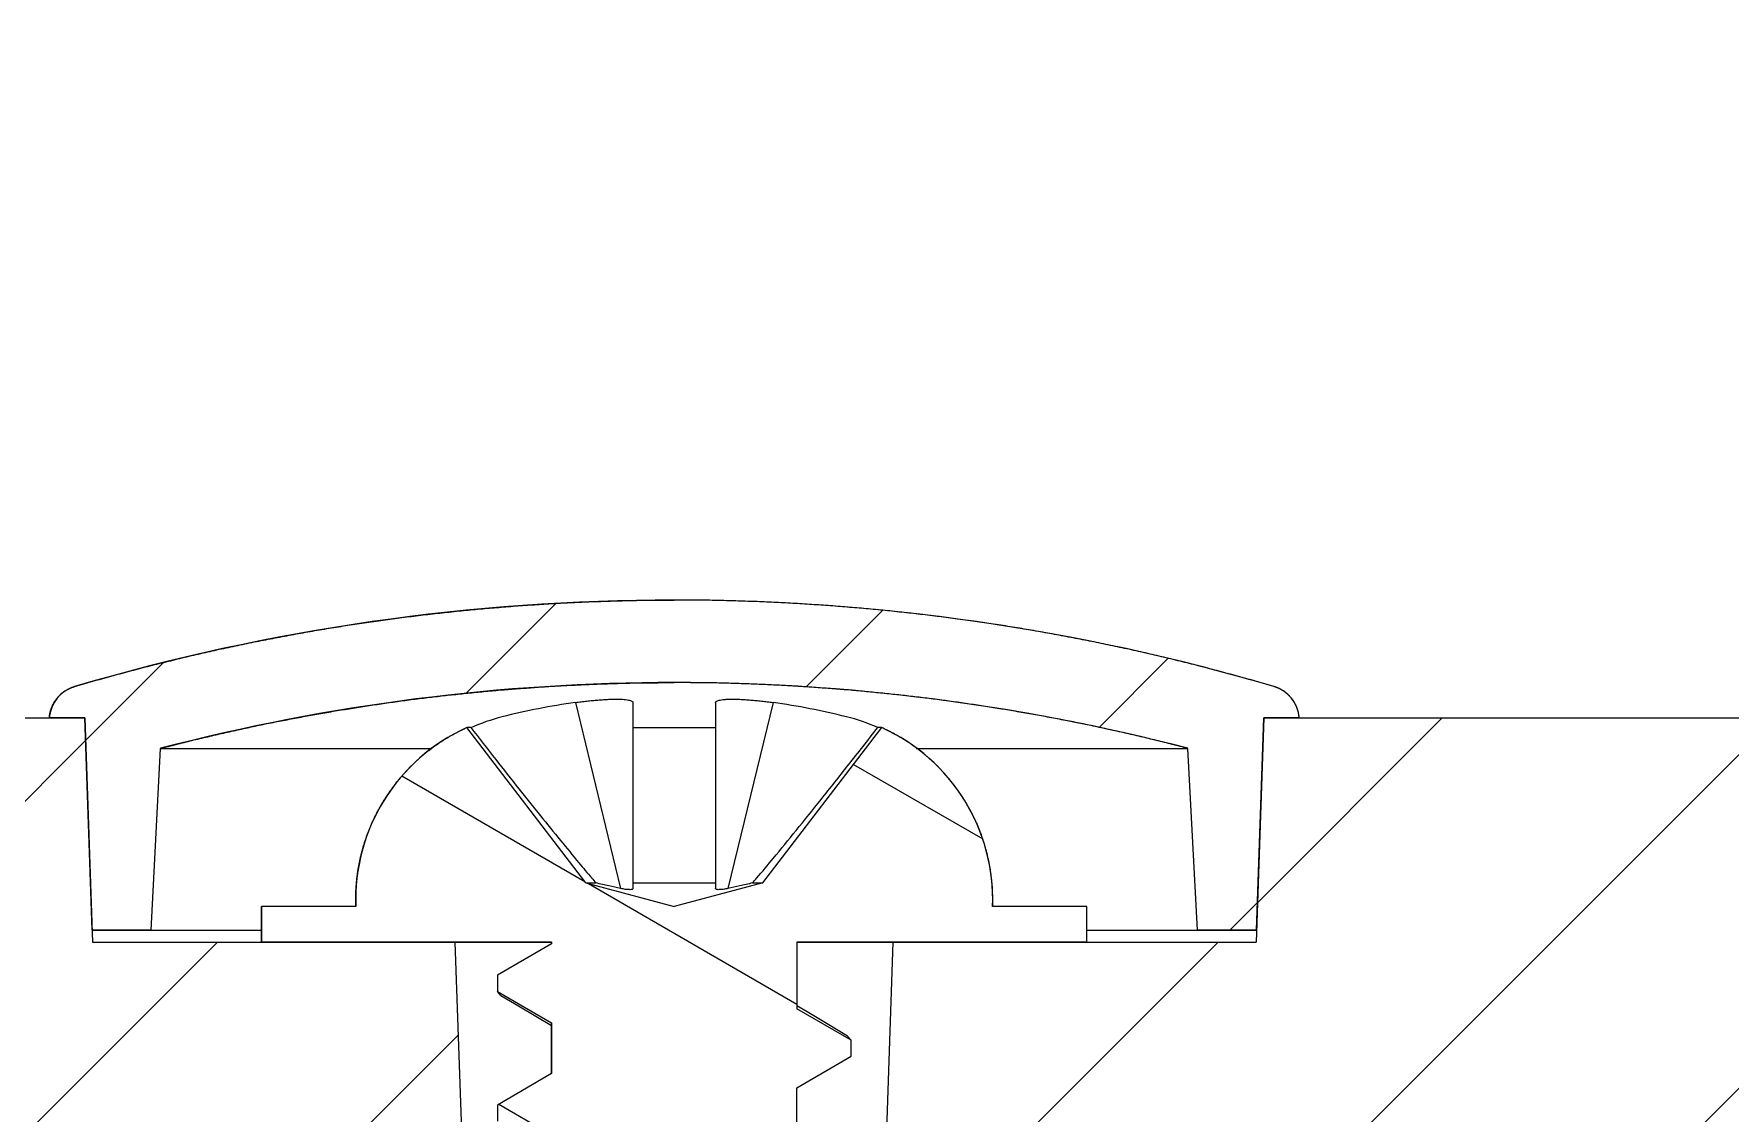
# Model space of a CAD drawing. Header units: millimetres. Extents: x 1603 to 1978, y -231 to 30.
# Drawn here: x 1822.78 to 1837.16, y -117.1 to -107.95 of the extents above; entities that cross this region are included whole.
import ezdxf

# ---------------------------------------------------------------- set-up
doc = ezdxf.new("R2010")
doc.units = ezdxf.units.MM
pattern_1 = [(45, (1606.8242, -200.2206), (-1.414214, 1.414214), [])]

msp = doc.modelspace()

# ---------------------------------------------------------------- hatches: boundary and pattern name
at = {"linetype": 'Continuous'}
h = msp.add_hatch(dxfattribs=at)
h.set_pattern_fill('DEFAULT__7', color=5, scale=2, angle=45, style=0, pattern_type=0)
h.set_pattern_definition(pattern_1)
edge = h.paths.add_edge_path()
edge.add_line((1821.933, -113.745), (1823.209, -113.745))
edge.add_line((1823.209, -113.745), (1823.276, -115.645))
edge.add_line((1823.276, -115.645), (1826.351, -115.645))
edge.add_line((1826.459, -118.745), (1826.351, -115.645))
edge.add_line((1822.368, -118.745), (1826.459, -118.745))
edge.add_spline(control_points=[(1822.368, -118.745), (1821.471, -118.745), (1820.845, -118.103), (1820.869, -117.206)], knot_values=[0, 0, 0, 0, 1, 1, 1, 1], weights=[1, 0.798527, 0.798527, 1], degree=3, periodic=0)
edge.add_line((1820.869, -117.206), (1820.934, -114.719))
edge.add_spline(control_points=[(1820.934, -114.719), (1820.949, -114.146), (1821.36, -113.745), (1821.933, -113.745)], knot_values=[0, 0, 0, 0, 1, 1, 1, 1], weights=[1, 0.810868, 0.810868, 1], degree=3, periodic=0)
edge = h.paths.add_edge_path()
edge.add_line((1833.209, -113.745), (1837.91, -113.745))
edge.add_line((1837.985, -115.895), (1837.91, -113.745))
edge.add_line((1837.985, -115.895), (1839.209, -115.895))
edge.add_line((1839.254, -116.745), (1839.209, -115.895))
edge.add_line((1839.254, -116.745), (1918.209, -116.745))
edge.add_line((1918.209, -118.745), (1918.209, -116.745))
edge.add_line((1908.209, -118.745), (1918.209, -118.745))
edge.add_line((1908.193, -118.445), (1908.209, -118.745))
edge.add_line((1868.225, -118.445), (1908.193, -118.445))
edge.add_line((1868.225, -118.445), (1868.209, -118.745))
edge.add_line((1836.79, -118.745), (1868.209, -118.745))
edge.add_line((1836.709, -117.206), (1836.79, -118.745))
edge.add_line((1834.709, -117.206), (1836.709, -117.206))
edge.add_line((1834.709, -117.206), (1834.629, -118.745))
edge.add_line((1829.959, -118.745), (1834.629, -118.745))
edge.add_line((1829.959, -118.745), (1830.067, -115.645))
edge.add_line((1830.067, -115.645), (1833.143, -115.645))
edge.add_line((1833.209, -113.745), (1833.143, -115.645))
edge = h.paths.add_edge_path()
edge.add_line((1918.209, -118.745), (1918.209, -116.745))
edge.add_line((1918.209, -118.745), (1918.209, -116.745))
edge = h.paths.add_edge_path()
edge.add_line((1939.735, -113.745), (1938.509, -113.745))
edge.add_spline(control_points=[(1939.735, -113.745), (1940.309, -113.745), (1940.72, -114.146), (1940.735, -114.719)], knot_values=[0, 0, 0, 0, 1, 1, 1, 1], weights=[1, 0.810868, 0.810868, 1], degree=3, periodic=0)
edge.add_line((1940.735, -114.719), (1940.8, -117.206))
edge.add_spline(control_points=[(1939.3, -118.745), (1940.197, -118.745), (1940.823, -118.103), (1940.8, -117.206)], knot_values=[0, 0, 0, 0, 1, 1, 1, 1], weights=[1, 0.798527, 0.798527, 1], degree=3, periodic=0)
edge.add_line((1939.3, -118.745), (1934.905, -118.745))
edge.add_line((1934.905, -118.745), (1934.809, -113.245))
edge.add_line((1934.809, -113.245), (1933.996, -113.245))
edge.add_line((1933.996, -113.245), (1933.959, -109.045))
edge.add_line((1935.059, -109.045), (1933.959, -109.045))
edge.add_line((1935.059, -109.045), (1935.117, -107.945))
edge.add_line((1935.959, -107.945), (1935.117, -107.945))
edge.add_line((1936.266, -116.745), (1935.959, -107.945))
edge.add_line((1937.165, -116.745), (1936.266, -116.745))
edge.add_line((1937.165, -116.745), (1937.209, -115.895))
edge.add_line((1938.434, -115.895), (1937.209, -115.895))
edge.add_line((1938.434, -115.895), (1938.509, -113.745))
edge = h.paths.add_edge_path()
edge.add_line((1930.513, -118.745), (1918.209, -118.745))
edge.add_line((1918.209, -118.745), (1918.209, -116.745))
edge.add_line((1929.152, -116.745), (1918.209, -116.745))
edge.add_line((1929.152, -116.745), (1929.459, -107.945))
edge.add_line((1930.302, -107.945), (1929.459, -107.945))
edge.add_line((1930.359, -109.045), (1930.302, -107.945))
edge.add_line((1931.459, -109.045), (1930.359, -109.045))
edge.add_line((1931.423, -113.245), (1931.459, -109.045))
edge.add_line((1931.423, -113.245), (1930.609, -113.245))
edge.add_line((1930.513, -118.745), (1930.609, -113.245))
h = msp.add_hatch(dxfattribs=at)
h.set_pattern_fill('DEFAULT__5', color=5, scale=2, angle=45, style=0, pattern_type=0)
h.set_pattern_definition(pattern_1)
edge = h.paths.add_edge_path()
edge.add_line((1833.146, -115.545), (1832.646, -115.545))
edge.add_line((1832.646, -115.545), (1832.565, -114.003))
edge.add_spline(control_points=[(1832.565, -114.003), (1831.141, -113.632), (1829.681, -113.445), (1828.209, -113.445)], knot_values=[0, 0, 0, 0, 1, 1, 1, 1], weights=[1, 0.994608, 0.994608, 1], degree=3, periodic=0)
edge.add_spline(control_points=[(1823.853, -114.003), (1825.277, -113.632), (1826.737, -113.445), (1828.209, -113.445)], knot_values=[0, 0, 0, 0, 1, 1, 1, 1], weights=[1, 0.994608, 0.994608, 1], degree=3, periodic=0)
edge.add_line((1823.772, -115.545), (1823.853, -114.003))
edge.add_line((1823.772, -115.545), (1823.272, -115.545))
edge.add_line((1823.272, -115.545), (1823.209, -113.745))
edge.add_line((1823.209, -113.745), (1822.909, -113.745))
edge.add_spline(control_points=[(1822.909, -113.745), (1822.918, -113.616), (1822.999, -113.515), (1823.124, -113.479)], knot_values=[0, 0, 0, 0, 1, 1, 1, 1], weights=[1, 0.880922, 0.880922, 1], degree=3, periodic=0)
edge.add_spline(control_points=[(1823.124, -113.479), (1824.778, -112.991), (1826.485, -112.745), (1828.209, -112.745)], knot_values=[0, 0, 0, 0, 1, 1, 1, 1], weights=[1, 0.993175, 0.993175, 1], degree=3, periodic=0)
edge.add_spline(control_points=[(1833.295, -113.479), (1831.64, -112.991), (1829.934, -112.745), (1828.209, -112.745)], knot_values=[0, 0, 0, 0, 1, 1, 1, 1], weights=[1, 0.993175, 0.993175, 1], degree=3, periodic=0)
edge.add_spline(control_points=[(1833.509, -113.745), (1833.5, -113.616), (1833.419, -113.515), (1833.295, -113.479)], knot_values=[0, 0, 0, 0, 1, 1, 1, 1], weights=[1, 0.880922, 0.880922, 1], degree=3, periodic=0)
edge.add_line((1833.509, -113.745), (1833.209, -113.745))
edge.add_line((1833.146, -115.545), (1833.209, -113.745))
h = msp.add_hatch(dxfattribs=at)
h.set_pattern_fill('DEFAULT__4', color=5, scale=2, angle=150, style=0, pattern_type=0)
h.set_pattern_definition([(150, (1606.8242, -200.2206), (-1, -1.73205), [])])
edge = h.paths.add_edge_path()
edge.add_line((1831.709, -115.645), (1829.249, -115.645))
edge.add_line((1829.249, -115.645), (1829.249, -116.211))
edge.add_line((1829.709, -116.477), (1829.249, -116.211))
edge.add_line((1829.709, -116.614), (1829.709, -116.477))
edge.add_line((1829.249, -116.88), (1829.709, -116.614))
edge.add_line((1829.249, -117.311), (1829.249, -116.88))
edge.add_line((1829.709, -117.577), (1829.249, -117.311))
edge.add_line((1829.709, -117.714), (1829.709, -117.577))
edge.add_line((1829.249, -117.98), (1829.709, -117.714))
edge.add_line((1829.249, -118.411), (1829.249, -117.98))
edge.add_line((1829.709, -118.677), (1829.249, -118.411))
edge.add_line((1829.709, -118.814), (1829.709, -118.677))
edge.add_line((1829.249, -119.08), (1829.709, -118.814))
edge.add_line((1829.249, -119.511), (1829.249, -119.08))
edge.add_line((1829.709, -119.777), (1829.249, -119.511))
edge.add_line((1829.709, -119.914), (1829.709, -119.777))
edge.add_line((1829.249, -120.18), (1829.709, -119.914))
edge.add_line((1829.249, -120.611), (1829.249, -120.18))
edge.add_line((1829.709, -120.877), (1829.249, -120.611))
edge.add_line((1829.709, -121.014), (1829.709, -120.877))
edge.add_line((1829.249, -121.28), (1829.709, -121.014))
edge.add_line((1829.249, -121.711), (1829.249, -121.28))
edge.add_line((1829.709, -121.977), (1829.249, -121.711))
edge.add_line((1829.709, -122.114), (1829.709, -121.977))
edge.add_line((1829.249, -122.38), (1829.709, -122.114))
edge.add_line((1829.249, -122.811), (1829.249, -122.38))
edge.add_line((1829.709, -123.077), (1829.249, -122.811))
edge.add_line((1829.709, -123.214), (1829.709, -123.077))
edge.add_line((1829.249, -123.48), (1829.709, -123.214))
edge.add_line((1829.249, -123.911), (1829.249, -123.48))
edge.add_line((1829.709, -124.177), (1829.249, -123.911))
edge.add_line((1829.709, -124.314), (1829.709, -124.177))
edge.add_line((1829.249, -124.58), (1829.709, -124.314))
edge.add_line((1829.249, -125.011), (1829.249, -124.58))
edge.add_line((1829.709, -125.277), (1829.249, -125.011))
edge.add_line((1829.709, -125.414), (1829.709, -125.277))
edge.add_line((1829.249, -125.68), (1829.709, -125.414))
edge.add_line((1829.249, -126.111), (1829.249, -125.68))
edge.add_line((1829.709, -126.377), (1829.249, -126.111))
edge.add_line((1829.709, -126.514), (1829.709, -126.377))
edge.add_line((1829.249, -126.78), (1829.709, -126.514))
edge.add_line((1829.249, -127.211), (1829.249, -126.78))
edge.add_line((1829.709, -127.477), (1829.249, -127.211))
edge.add_line((1829.709, -127.614), (1829.709, -127.477))
edge.add_line((1829.249, -127.88), (1829.709, -127.614))
edge.add_line((1829.249, -128.311), (1829.249, -127.88))
edge.add_line((1829.709, -128.577), (1829.249, -128.311))
edge.add_line((1829.709, -128.714), (1829.709, -128.577))
edge.add_line((1829.249, -128.98), (1829.709, -128.714))
edge.add_line((1829.249, -129.411), (1829.249, -128.98))
edge.add_line((1829.709, -129.677), (1829.249, -129.411))
edge.add_line((1829.709, -129.814), (1829.709, -129.677))
edge.add_line((1829.249, -130.08), (1829.709, -129.814))
edge.add_line((1829.249, -130.511), (1829.249, -130.08))
edge.add_line((1829.709, -130.777), (1829.249, -130.511))
edge.add_line((1829.709, -130.914), (1829.709, -130.777))
edge.add_line((1829.249, -131.18), (1829.709, -130.914))
edge.add_line((1829.249, -131.611), (1829.249, -131.18))
edge.add_line((1829.709, -131.877), (1829.249, -131.611))
edge.add_line((1829.709, -132.014), (1829.709, -131.877))
edge.add_line((1829.249, -132.28), (1829.709, -132.014))
edge.add_line((1829.249, -132.711), (1829.249, -132.28))
edge.add_line((1829.709, -132.977), (1829.249, -132.711))
edge.add_line((1829.709, -133.114), (1829.709, -132.977))
edge.add_line((1829.249, -133.38), (1829.709, -133.114))
edge.add_line((1829.249, -133.811), (1829.249, -133.38))
edge.add_line((1829.709, -134.077), (1829.249, -133.811))
edge.add_line((1829.709, -134.214), (1829.709, -134.077))
edge.add_line((1829.249, -134.48), (1829.709, -134.214))
edge.add_line((1829.249, -134.911), (1829.249, -134.48))
edge.add_line((1829.709, -135.177), (1829.249, -134.911))
edge.add_line((1829.709, -135.314), (1829.709, -135.177))
edge.add_line((1829.249, -135.58), (1829.709, -135.314))
edge.add_line((1829.249, -136.011), (1829.249, -135.58))
edge.add_line((1829.709, -136.277), (1829.249, -136.011))
edge.add_line((1829.709, -136.414), (1829.709, -136.277))
edge.add_line((1829.249, -136.68), (1829.709, -136.414))
edge.add_line((1829.249, -137.111), (1829.249, -136.68))
edge.add_line((1829.709, -137.377), (1829.249, -137.111))
edge.add_line((1829.709, -137.514), (1829.709, -137.377))
edge.add_line((1829.249, -137.78), (1829.709, -137.514))
edge.add_line((1829.249, -137.78), (1829.249, -137.836))
edge.add_spline(control_points=[(1829.249, -137.836), (1829.249, -138.011), (1829.219, -138.183), (1829.159, -138.348)], knot_values=[0, 0, 0, 0, 1, 1, 1, 1], weights=[1, 0.989926, 0.989926, 1], degree=3, periodic=0)
edge.add_line((1829.382, -138.477), (1829.159, -138.348))
edge.add_line((1829.382, -138.614), (1829.382, -138.477))
edge.add_line((1828.946, -138.866), (1829.382, -138.614))
edge.add_line((1828.694, -139.475), (1828.946, -138.866))
edge.add_line((1828.509, -139.922), (1828.694, -139.475))
edge.add_line((1828.209, -140.645), (1828.509, -139.922))
edge.add_line((1828.209, -140.645), (1827.691, -139.394))
edge.add_line((1827.293, -139.164), (1827.691, -139.394))
edge.add_line((1827.293, -139.027), (1827.293, -139.164))
edge.add_line((1827.491, -138.912), (1827.293, -139.027))
edge.add_line((1827.283, -138.41), (1827.491, -138.912))
edge.add_spline(control_points=[(1827.254, -138.332), (1827.263, -138.358), (1827.273, -138.384), (1827.283, -138.41)], knot_values=[0, 0, 0, 0, 1, 1, 1, 1], weights=[1, 0.999742, 0.999742, 1], degree=3, periodic=0)
edge.add_line((1826.789, -138.064), (1827.254, -138.332))
edge.add_line((1826.789, -137.927), (1826.789, -138.064))
edge.add_line((1827.169, -137.707), (1826.789, -137.927))
edge.add_line((1827.169, -137.707), (1827.169, -137.23))
edge.add_line((1826.709, -136.964), (1827.169, -137.23))
edge.add_line((1826.709, -136.827), (1826.709, -136.964))
edge.add_line((1827.169, -136.561), (1826.709, -136.827))
edge.add_line((1827.169, -136.561), (1827.169, -136.13))
edge.add_line((1826.709, -135.864), (1827.169, -136.13))
edge.add_line((1826.709, -135.727), (1826.709, -135.864))
edge.add_line((1827.169, -135.461), (1826.709, -135.727))
edge.add_line((1827.169, -135.461), (1827.169, -135.03))
edge.add_line((1826.709, -134.764), (1827.169, -135.03))
edge.add_line((1826.709, -134.627), (1826.709, -134.764))
edge.add_line((1827.169, -134.361), (1826.709, -134.627))
edge.add_line((1827.169, -134.361), (1827.169, -133.93))
edge.add_line((1826.709, -133.664), (1827.169, -133.93))
edge.add_line((1826.709, -133.527), (1826.709, -133.664))
edge.add_line((1827.169, -133.261), (1826.709, -133.527))
edge.add_line((1827.169, -133.261), (1827.169, -132.83))
edge.add_line((1826.709, -132.564), (1827.169, -132.83))
edge.add_line((1826.709, -132.427), (1826.709, -132.564))
edge.add_line((1827.169, -132.161), (1826.709, -132.427))
edge.add_line((1827.169, -132.161), (1827.169, -131.73))
edge.add_line((1826.709, -131.464), (1827.169, -131.73))
edge.add_line((1826.709, -131.327), (1826.709, -131.464))
edge.add_line((1827.169, -131.061), (1826.709, -131.327))
edge.add_line((1827.169, -131.061), (1827.169, -130.63))
edge.add_line((1826.709, -130.364), (1827.169, -130.63))
edge.add_line((1826.709, -130.227), (1826.709, -130.364))
edge.add_line((1827.169, -129.961), (1826.709, -130.227))
edge.add_line((1827.169, -129.961), (1827.169, -129.53))
edge.add_line((1826.709, -129.264), (1827.169, -129.53))
edge.add_line((1826.709, -129.127), (1826.709, -129.264))
edge.add_line((1827.169, -128.861), (1826.709, -129.127))
edge.add_line((1827.169, -128.861), (1827.169, -128.43))
edge.add_line((1826.709, -128.164), (1827.169, -128.43))
edge.add_line((1826.709, -128.027), (1826.709, -128.164))
edge.add_line((1827.169, -127.761), (1826.709, -128.027))
edge.add_line((1827.169, -127.761), (1827.169, -127.33))
edge.add_line((1826.709, -127.064), (1827.169, -127.33))
edge.add_line((1826.709, -126.927), (1826.709, -127.064))
edge.add_line((1827.169, -126.661), (1826.709, -126.927))
edge.add_line((1827.169, -126.661), (1827.169, -126.23))
edge.add_line((1826.709, -125.964), (1827.169, -126.23))
edge.add_line((1826.709, -125.827), (1826.709, -125.964))
edge.add_line((1827.169, -125.561), (1826.709, -125.827))
edge.add_line((1827.169, -125.561), (1827.169, -125.13))
edge.add_line((1826.709, -124.864), (1827.169, -125.13))
edge.add_line((1826.709, -124.727), (1826.709, -124.864))
edge.add_line((1827.169, -124.461), (1826.709, -124.727))
edge.add_line((1827.169, -124.461), (1827.169, -124.03))
edge.add_line((1826.709, -123.764), (1827.169, -124.03))
edge.add_line((1826.709, -123.627), (1826.709, -123.764))
edge.add_line((1827.169, -123.361), (1826.709, -123.627))
edge.add_line((1827.169, -123.361), (1827.169, -122.93))
edge.add_line((1826.709, -122.664), (1827.169, -122.93))
edge.add_line((1826.709, -122.527), (1826.709, -122.664))
edge.add_line((1827.169, -122.261), (1826.709, -122.527))
edge.add_line((1827.169, -122.261), (1827.169, -121.83))
edge.add_line((1826.709, -121.564), (1827.169, -121.83))
edge.add_line((1826.709, -121.427), (1826.709, -121.564))
edge.add_line((1827.169, -121.161), (1826.709, -121.427))
edge.add_line((1827.169, -121.161), (1827.169, -120.73))
edge.add_line((1826.709, -120.464), (1827.169, -120.73))
edge.add_line((1826.709, -120.327), (1826.709, -120.464))
edge.add_line((1827.169, -120.061), (1826.709, -120.327))
edge.add_line((1827.169, -120.061), (1827.169, -119.63))
edge.add_line((1826.709, -119.364), (1827.169, -119.63))
edge.add_line((1826.709, -119.227), (1826.709, -119.364))
edge.add_line((1827.169, -118.961), (1826.709, -119.227))
edge.add_line((1827.169, -118.961), (1827.169, -118.53))
edge.add_line((1826.709, -118.264), (1827.169, -118.53))
edge.add_line((1826.709, -118.127), (1826.709, -118.264))
edge.add_line((1827.169, -117.861), (1826.709, -118.127))
edge.add_line((1827.169, -117.861), (1827.169, -117.43))
edge.add_line((1826.709, -117.164), (1827.169, -117.43))
edge.add_line((1826.709, -117.027), (1826.709, -117.164))
edge.add_line((1827.169, -116.761), (1826.709, -117.027))
edge.add_line((1827.169, -116.761), (1827.169, -116.33))
edge.add_line((1826.709, -116.064), (1827.169, -116.33))
edge.add_line((1826.709, -115.927), (1826.709, -116.064))
edge.add_line((1827.169, -115.661), (1826.709, -115.927))
edge.add_line((1827.169, -115.645), (1827.169, -115.661))
edge.add_line((1827.169, -115.645), (1824.709, -115.645))
edge.add_line((1824.709, -115.645), (1824.709, -115.345))
edge.add_line((1825.509, -115.345), (1824.709, -115.345))
edge.add_spline(control_points=[(1825.509, -115.345), (1825.484, -114.675), (1825.837, -114.104), (1826.449, -113.827)], knot_values=[0, 0, 0, 0, 1, 1, 1, 1], weights=[1, 0.886633, 0.886633, 1], degree=3, periodic=0)
edge.add_line((1827.459, -115.144), (1826.449, -113.827))
edge.add_line((1827.459, -115.144), (1828.209, -115.345))
edge.add_line((1828.959, -115.144), (1828.209, -115.345))
edge.add_line((1828.959, -115.144), (1829.97, -113.827))
edge.add_spline(control_points=[(1830.909, -115.345), (1830.934, -114.675), (1830.581, -114.104), (1829.97, -113.827)], knot_values=[0, 0, 0, 0, 1, 1, 1, 1], weights=[1, 0.886633, 0.886633, 1], degree=3, periodic=0)
edge.add_line((1831.709, -115.345), (1830.909, -115.345))
edge.add_line((1831.709, -115.645), (1831.709, -115.345))

# ---------------------------------------------------------------- linework, layer by layer
at = {"color": 7, "linetype": 'Continuous'}
for p, q in [((1827.371, -113.614), (1827.754, -115.191)), ((1827.859, -113.614), (1827.859, -115.191)), ((1828.559, -113.614), (1828.559, -115.191)), ((1829.047, -113.614), (1828.664, -115.191)), ((1821.933, -113.745), (1823.209, -113.745)), ((1821.933, -113.745), (1823.209, -113.745)), ((1823.209, -113.745), (1822.909, -113.745)), ((1823.209, -113.745), (1823.276, -115.645)), ((1823.209, -113.745), (1823.276, -115.645)), ((1823.272, -115.545), (1823.209, -113.745)), ((1833.209, -113.745), (1833.143, -115.645)), ((1833.209, -113.745), (1833.143, -115.645)), ((1833.146, -115.545), (1833.209, -113.745)), ((1833.209, -113.745), (1838.022, -113.745)), ((1833.209, -113.745), (1837.91, -113.745)), ((1833.509, -113.745), (1833.209, -113.745)), ((1826.484, -113.827), (1826.449, -113.827)), ((1827.459, -115.144), (1826.449, -113.827)), ((1827.459, -115.144), (1826.449, -113.827)), ((1827.859, -113.827), (1828.559, -113.827)), ((1828.959, -115.144), (1829.97, -113.827)), ((1828.959, -115.144), (1829.97, -113.827)), ((1829.97, -113.827), (1829.935, -113.827)), ((1823.772, -115.545), (1823.853, -114.003)), ((1823.772, -115.545), (1823.853, -114.003)), ((1823.853, -114.003), (1826.152, -114.003)), ((1830.26, -114.003), (1832.565, -114.003)), ((1832.646, -115.545), (1832.565, -114.003)), ((1832.646, -115.545), (1832.565, -114.003)), ((1827.459, -115.144), (1827.546, -115.144)), ((1827.459, -115.144), (1828.209, -115.345)), ((1827.459, -115.144), (1828.209, -115.345)), ((1827.859, -115.144), (1828.559, -115.144)), ((1828.959, -115.144), (1828.209, -115.345)), ((1828.959, -115.144), (1828.209, -115.345)), ((1828.873, -115.144), (1828.959, -115.144)), ((1825.509, -115.345), (1824.709, -115.345)), ((1824.709, -115.345), (1824.709, -115.645)), ((1825.509, -115.345), (1824.709, -115.345)), ((1824.709, -115.645), (1824.709, -115.345)), ((1831.709, -115.345), (1830.909, -115.345)), ((1831.709, -115.345), (1830.909, -115.345)), ((1831.709, -115.645), (1831.709, -115.345)), ((1831.709, -115.645), (1831.709, -115.345)), ((1823.272, -115.545), (1824.709, -115.545)), ((1823.772, -115.545), (1823.272, -115.545)), ((1823.276, -115.645), (1827.169, -115.645)), ((1823.276, -115.645), (1826.351, -115.645)), ((1827.169, -115.645), (1824.709, -115.645)), ((1826.459, -118.745), (1826.351, -115.645)), ((1826.459, -118.745), (1826.351, -115.645)), ((1827.169, -115.645), (1827.169, -115.661)), ((1827.169, -115.645), (1827.169, -115.661)), ((1829.249, -115.645), (1833.143, -115.645)), ((1829.249, -115.645), (1829.249, -116.211)), ((1829.249, -115.645), (1829.249, -116.211)), ((1831.709, -115.645), (1829.249, -115.645)), ((1829.959, -118.745), (1830.067, -115.645)), ((1829.959, -118.745), (1830.067, -115.645)), ((1830.067, -115.645), (1833.143, -115.645)), ((1831.709, -115.545), (1833.146, -115.545)), ((1833.146, -115.545), (1832.646, -115.545)), ((1827.169, -115.661), (1826.709, -115.927)), ((1827.169, -115.661), (1826.709, -115.927)), ((1826.709, -115.927), (1826.709, -116.064)), ((1826.709, -115.927), (1826.709, -116.064)), ((1826.709, -116.064), (1827.169, -116.33)), ((1826.739, -116.099), (1826.709, -116.064)), ((1826.709, -116.064), (1827.169, -116.33)), ((1826.739, -116.099), (1826.902, -116.195)), ((1826.902, -116.195), (1827.169, -116.354)), ((1829.335, -116.238), (1829.249, -116.186)), ((1829.709, -116.477), (1829.249, -116.211)), ((1829.709, -116.477), (1829.249, -116.211)), ((1827.169, -116.33), (1827.169, -116.761)), ((1827.169, -116.761), (1827.169, -116.33)), ((1829.709, -116.477), (1829.679, -116.442)), ((1829.709, -116.614), (1829.709, -116.477)), ((1829.709, -116.614), (1829.709, -116.477)), ((1829.249, -116.88), (1829.709, -116.614)), ((1829.249, -116.88), (1829.709, -116.614)), ((1827.169, -116.761), (1826.709, -117.027)), ((1827.169, -116.761), (1826.709, -117.027)), ((1829.249, -117.311), (1829.249, -116.88)), ((1829.249, -117.311), (1829.249, -116.88)), ((1826.709, -117.027), (1826.709, -117.164)), ((1826.709, -117.027), (1826.709, -117.164))]:
    msp.add_line(p, q, dxfattribs=at)
msp.add_lwpolyline([(1829.679, -116.442), (1829.52, -116.347), (1829.335, -116.238)], dxfattribs=at)
for centre, radius, start, end in [((1828.209, -130.745), 18, 73.5889, 106.4111), ((1823.208, -113.766), 0.3, 106.4111, 175.9641), ((1828.209, -130.745), 17.3, 75.4154, 104.5846), ((1833.21, -113.766), 0.3, 4.0359, 73.5889), ((1828.209, -119.545), 5.99, 98.044, 104.1096), ((1828.209, -119.545), 5.99, 75.8904, 81.956), ((1827.149, -115.329), 1.642, 104.0931, 113.8908), ((1829.27, -115.328), 1.642, 66.1085, 75.9076), ((1827.108, -115.285), 1.6, 114.336, 182.1488), ((1829.31, -115.285), 1.6, 357.8512, 65.664), ((1835.269, -108.444), 10.225, 220.6271, 220.9417), ((1821.08, -108.384), 10.316, 319.0581, 319.3693)]:
    msp.add_arc(centre, radius, start, end, dxfattribs=at)
for points, start_tangent, end_tangent in [([(1823.124, -113.479), (1823.278, -113.434), (1823.433, -113.391), (1823.588, -113.349), (1823.744, -113.308), (1823.9, -113.269), (1824.056, -113.231), (1824.213, -113.194), (1824.37, -113.159), (1824.528, -113.126), (1824.686, -113.093), (1824.844, -113.063), (1825.003, -113.033), (1825.162, -113.005), (1825.321, -112.978), (1825.481, -112.953), (1825.64, -112.93), (1825.8, -112.907), (1825.96, -112.886), (1826.12, -112.867), (1826.281, -112.849), (1826.441, -112.832), (1826.602, -112.817), (1826.762, -112.804), (1826.923, -112.791), (1827.084, -112.781), (1827.245, -112.771), (1827.405, -112.763), (1827.566, -112.757), (1827.727, -112.752), (1827.888, -112.748), (1828.049, -112.746), (1828.209, -112.745)], (0.959259, 0.282528), (1, 0)), ([(1833.295, -113.479), (1833.14, -113.434), (1832.986, -113.391), (1832.83, -113.349), (1832.675, -113.308), (1832.519, -113.269), (1832.362, -113.231), (1832.205, -113.194), (1832.048, -113.159), (1831.89, -113.126), (1831.732, -113.093), (1831.574, -113.063), (1831.415, -113.033), (1831.256, -113.005), (1831.097, -112.978), (1830.938, -112.953), (1830.778, -112.93), (1830.618, -112.907), (1830.458, -112.886), (1830.298, -112.867), (1830.138, -112.849), (1829.977, -112.832), (1829.817, -112.817), (1829.656, -112.804), (1829.495, -112.791), (1829.335, -112.781), (1829.174, -112.771), (1829.013, -112.763), (1828.852, -112.757), (1828.691, -112.752), (1828.531, -112.748), (1828.37, -112.746), (1828.209, -112.745)], (-0.959259, 0.282528), (-1, 0)), ([(1822.909, -113.745), (1822.91, -113.74), (1822.91, -113.735), (1822.911, -113.729), (1822.911, -113.724), (1822.912, -113.718), (1822.913, -113.713), (1822.914, -113.708), (1822.915, -113.702), (1822.917, -113.697), (1822.918, -113.691), (1822.919, -113.686), (1822.921, -113.68), (1822.923, -113.675), (1822.925, -113.67), (1822.926, -113.664), (1822.928, -113.659), (1822.931, -113.653), (1822.933, -113.648), (1822.935, -113.643), (1822.937, -113.638), (1822.94, -113.632), (1822.943, -113.627), (1822.945, -113.622), (1822.948, -113.617), (1822.951, -113.612), (1822.954, -113.607), (1822.957, -113.602), (1822.961, -113.597), (1822.964, -113.592), (1822.968, -113.588), (1822.971, -113.583), (1822.975, -113.578), (1822.978, -113.574), (1822.982, -113.569), (1822.986, -113.565), (1822.99, -113.561), (1822.994, -113.556), (1822.998, -113.552), (1823.003, -113.548), (1823.007, -113.544), (1823.011, -113.54), (1823.016, -113.537), (1823.02, -113.533), (1823.025, -113.529), (1823.029, -113.526), (1823.034, -113.522), (1823.039, -113.519), (1823.043, -113.516), (1823.048, -113.513), (1823.053, -113.51), (1823.058, -113.507), (1823.063, -113.504), (1823.068, -113.501), (1823.073, -113.499), (1823.078, -113.496), (1823.083, -113.494), (1823.088, -113.492), (1823.093, -113.49), (1823.098, -113.487), (1823.103, -113.485), (1823.108, -113.484), (1823.113, -113.482), (1823.119, -113.48), (1823.124, -113.479)], (0.070381, 0.99752), (0.959259, 0.282528)), ([(1823.853, -114.003), (1823.986, -113.969), (1824.119, -113.936), (1824.253, -113.904), (1824.387, -113.873), (1824.521, -113.843), (1824.656, -113.814), (1824.79, -113.786), (1824.925, -113.76), (1825.061, -113.734), (1825.196, -113.71), (1825.332, -113.686), (1825.468, -113.664), (1825.604, -113.643), (1825.74, -113.622), (1825.877, -113.603), (1826.013, -113.585), (1826.15, -113.568), (1826.287, -113.552), (1826.424, -113.538), (1826.561, -113.524), (1826.698, -113.511), (1826.835, -113.5), (1826.973, -113.49), (1827.11, -113.48), (1827.248, -113.472), (1827.385, -113.465), (1827.522, -113.459), (1827.66, -113.454), (1827.797, -113.45), (1827.935, -113.447), (1828.072, -113.446), (1828.209, -113.445)], (0.967777, 0.251809), (1, 0)), ([(1832.565, -114.003), (1832.433, -113.969), (1832.299, -113.936), (1832.166, -113.904), (1832.032, -113.873), (1831.897, -113.843), (1831.763, -113.814), (1831.628, -113.786), (1831.493, -113.76), (1831.358, -113.734), (1831.222, -113.71), (1831.087, -113.686), (1830.951, -113.664), (1830.814, -113.643), (1830.678, -113.622), (1830.542, -113.603), (1830.405, -113.585), (1830.268, -113.568), (1830.131, -113.552), (1829.994, -113.538), (1829.857, -113.524), (1829.72, -113.511), (1829.583, -113.5), (1829.446, -113.49), (1829.308, -113.48), (1829.171, -113.472), (1829.033, -113.465), (1828.896, -113.459), (1828.759, -113.454), (1828.621, -113.45), (1828.484, -113.447), (1828.346, -113.446), (1828.209, -113.445)], (-0.967777, 0.251809), (-1, 0)), ([(1833.509, -113.745), (1833.509, -113.74), (1833.508, -113.735), (1833.508, -113.729), (1833.507, -113.724), (1833.506, -113.718), (1833.505, -113.713), (1833.504, -113.708), (1833.503, -113.702), (1833.502, -113.697), (1833.5, -113.691), (1833.499, -113.686), (1833.497, -113.68), (1833.496, -113.675), (1833.494, -113.67), (1833.492, -113.664), (1833.49, -113.659), (1833.488, -113.653), (1833.486, -113.648), (1833.483, -113.643), (1833.481, -113.638), (1833.478, -113.632), (1833.476, -113.627), (1833.473, -113.622), (1833.47, -113.617), (1833.467, -113.612), (1833.464, -113.607), (1833.461, -113.602), (1833.458, -113.597), (1833.454, -113.592), (1833.451, -113.588), (1833.447, -113.583), (1833.444, -113.578), (1833.44, -113.574), (1833.436, -113.569), (1833.432, -113.565), (1833.428, -113.561), (1833.424, -113.556), (1833.42, -113.552), (1833.416, -113.548), (1833.412, -113.544), (1833.407, -113.54), (1833.403, -113.537), (1833.398, -113.533), (1833.394, -113.529), (1833.389, -113.526), (1833.385, -113.522), (1833.38, -113.519), (1833.375, -113.516), (1833.37, -113.513), (1833.365, -113.51), (1833.36, -113.507), (1833.356, -113.504), (1833.351, -113.501), (1833.346, -113.499), (1833.341, -113.496), (1833.336, -113.494), (1833.33, -113.492), (1833.325, -113.49), (1833.32, -113.487), (1833.315, -113.485), (1833.31, -113.484), (1833.305, -113.482), (1833.3, -113.48), (1833.295, -113.479)], (-0.070381, 0.99752), (-0.959259, 0.282528)), ([(1827.371, -113.614), (1827.42, -113.608), (1827.468, -113.602), (1827.515, -113.597), (1827.562, -113.593), (1827.608, -113.59), (1827.654, -113.587), (1827.696, -113.586), (1827.735, -113.586), (1827.769, -113.587), (1827.797, -113.59), (1827.82, -113.593), (1827.837, -113.597), (1827.849, -113.602), (1827.857, -113.608), (1827.859, -113.614)], (0.990161, 0.139934), (0, -1)), ([(1828.559, -113.614), (1828.562, -113.608), (1828.569, -113.602), (1828.581, -113.597), (1828.598, -113.593), (1828.621, -113.59), (1828.65, -113.587), (1828.684, -113.586), (1828.722, -113.586), (1828.765, -113.587), (1828.81, -113.59), (1828.857, -113.593), (1828.903, -113.597), (1828.95, -113.602), (1828.998, -113.608), (1829.047, -113.614)], (0, 1), (0.990161, -0.139934)), ([(1825.509, -115.345), (1825.509, -115.331), (1825.508, -115.317), (1825.508, -115.303), (1825.508, -115.289), (1825.508, -115.275), (1825.508, -115.261), (1825.509, -115.247), (1825.509, -115.233), (1825.509, -115.218), (1825.51, -115.204), (1825.511, -115.19), (1825.512, -115.175), (1825.513, -115.161), (1825.514, -115.147), (1825.515, -115.132), (1825.517, -115.118), (1825.518, -115.104), (1825.52, -115.089), (1825.522, -115.075), (1825.524, -115.06), (1825.526, -115.046), (1825.528, -115.031), (1825.531, -115.017), (1825.533, -115.002), (1825.536, -114.988), (1825.539, -114.973), (1825.542, -114.959), (1825.545, -114.945), (1825.548, -114.93), (1825.551, -114.916), (1825.555, -114.901), (1825.559, -114.887), (1825.562, -114.872), (1825.566, -114.858), (1825.57, -114.844), (1825.574, -114.829), (1825.579, -114.815), (1825.583, -114.8), (1825.588, -114.786), (1825.593, -114.772), (1825.598, -114.758), (1825.603, -114.743), (1825.608, -114.729), (1825.613, -114.715), (1825.619, -114.701), (1825.624, -114.687), (1825.63, -114.673), (1825.636, -114.659), (1825.642, -114.645), (1825.648, -114.631), (1825.654, -114.617), (1825.661, -114.604), (1825.667, -114.59), (1825.674, -114.576), (1825.681, -114.563), (1825.687, -114.549), (1825.695, -114.536), (1825.702, -114.522), (1825.709, -114.509), (1825.717, -114.496), (1825.724, -114.482), (1825.732, -114.469), (1825.74, -114.456), (1825.748, -114.443), (1825.756, -114.43), (1825.764, -114.417), (1825.772, -114.405), (1825.781, -114.392), (1825.789, -114.379), (1825.798, -114.367), (1825.807, -114.354), (1825.816, -114.342), (1825.825, -114.33), (1825.834, -114.318), (1825.843, -114.306), (1825.852, -114.294), (1825.862, -114.282), (1825.871, -114.27), (1825.881, -114.258), (1825.891, -114.247), (1825.901, -114.235), (1825.911, -114.224), (1825.921, -114.213), (1825.931, -114.201), (1825.941, -114.19), (1825.952, -114.179), (1825.962, -114.169), (1825.973, -114.158), (1825.983, -114.147), (1825.994, -114.137), (1826.005, -114.126), (1826.016, -114.116), (1826.027, -114.106), (1826.038, -114.096), (1826.049, -114.086), (1826.06, -114.076), (1826.072, -114.066), (1826.083, -114.057), (1826.094, -114.047), (1826.106, -114.038), (1826.117, -114.029), (1826.129, -114.02), (1826.141, -114.011), (1826.153, -114.002), (1826.164, -113.993), (1826.176, -113.985), (1826.188, -113.976), (1826.2, -113.968), (1826.212, -113.96), (1826.224, -113.951), (1826.237, -113.944), (1826.249, -113.936), (1826.261, -113.928), (1826.273, -113.92), (1826.286, -113.913), (1826.298, -113.906), (1826.31, -113.898), (1826.323, -113.891), (1826.335, -113.884), (1826.348, -113.877), (1826.36, -113.871), (1826.373, -113.864), (1826.385, -113.858), (1826.398, -113.851), (1826.411, -113.845), (1826.423, -113.839), (1826.436, -113.833), (1826.449, -113.827)], (-0.037494, 0.999297), (0.911145, 0.412086)), ([(1826.484, -113.827), (1826.695, -114.096), (1826.891, -114.345), (1827.074, -114.574), (1827.244, -114.783), (1827.401, -114.974), (1827.509, -115.102)], (0.616478, -0.787372), (0.651172, -0.75893)), ([(1828.909, -115.102), (1829.049, -114.936), (1829.243, -114.699), (1829.455, -114.436), (1829.685, -114.145), (1829.935, -113.827)], (0.651217, 0.758891), (0.616478, 0.787372)), ([(1830.909, -115.345), (1830.91, -115.331), (1830.91, -115.317), (1830.91, -115.303), (1830.91, -115.289), (1830.91, -115.275), (1830.91, -115.261), (1830.91, -115.247), (1830.909, -115.233), (1830.909, -115.218), (1830.908, -115.204), (1830.907, -115.19), (1830.907, -115.175), (1830.905, -115.161), (1830.904, -115.147), (1830.903, -115.132), (1830.902, -115.118), (1830.9, -115.104), (1830.898, -115.089), (1830.896, -115.075), (1830.894, -115.06), (1830.892, -115.046), (1830.89, -115.031), (1830.888, -115.017), (1830.885, -115.002), (1830.882, -114.988), (1830.88, -114.973), (1830.877, -114.959), (1830.874, -114.945), (1830.87, -114.93), (1830.867, -114.916), (1830.864, -114.901), (1830.86, -114.887), (1830.856, -114.872), (1830.852, -114.858), (1830.848, -114.844), (1830.844, -114.829), (1830.84, -114.815), (1830.835, -114.8), (1830.83, -114.786), (1830.826, -114.772), (1830.821, -114.758), (1830.816, -114.743), (1830.811, -114.729), (1830.805, -114.715), (1830.8, -114.701), (1830.794, -114.687), (1830.789, -114.673), (1830.783, -114.659), (1830.777, -114.645), (1830.771, -114.631), (1830.764, -114.617), (1830.758, -114.604), (1830.751, -114.59), (1830.745, -114.576), (1830.738, -114.563), (1830.731, -114.549), (1830.724, -114.536), (1830.717, -114.522), (1830.709, -114.509), (1830.702, -114.496), (1830.694, -114.482), (1830.687, -114.469), (1830.679, -114.456), (1830.671, -114.443), (1830.663, -114.43), (1830.654, -114.417), (1830.646, -114.405), (1830.638, -114.392), (1830.629, -114.379), (1830.62, -114.367), (1830.612, -114.354), (1830.603, -114.342), (1830.594, -114.33), (1830.585, -114.318), (1830.575, -114.306), (1830.566, -114.294), (1830.556, -114.282), (1830.547, -114.27), (1830.537, -114.258), (1830.527, -114.247), (1830.518, -114.235), (1830.508, -114.224), (1830.497, -114.213), (1830.487, -114.201), (1830.477, -114.19), (1830.467, -114.179), (1830.456, -114.169), (1830.446, -114.158), (1830.435, -114.147), (1830.424, -114.137), (1830.413, -114.126), (1830.403, -114.116), (1830.392, -114.106), (1830.38, -114.096), (1830.369, -114.086), (1830.358, -114.076), (1830.347, -114.066), (1830.335, -114.057), (1830.324, -114.047), (1830.312, -114.038), (1830.301, -114.029), (1830.289, -114.02), (1830.278, -114.011), (1830.266, -114.002), (1830.254, -113.993), (1830.242, -113.985), (1830.23, -113.976), (1830.218, -113.968), (1830.206, -113.96), (1830.194, -113.951), (1830.182, -113.944), (1830.17, -113.936), (1830.157, -113.928), (1830.145, -113.92), (1830.133, -113.913), (1830.12, -113.906), (1830.108, -113.898), (1830.096, -113.891), (1830.083, -113.884), (1830.071, -113.877), (1830.058, -113.871), (1830.046, -113.864), (1830.033, -113.858), (1830.02, -113.851), (1830.008, -113.845), (1829.995, -113.839), (1829.982, -113.833), (1829.97, -113.827)], (0.037494, 0.999297), (-0.911145, 0.412086)), ([(1827.754, -115.191), (1827.654, -115.169), (1827.546, -115.144)], (-0.978177, 0.207774), (-0.973049, 0.230596)), ([(1827.859, -115.191), (1827.857, -115.195), (1827.852, -115.199), (1827.843, -115.201), (1827.829, -115.201), (1827.813, -115.201), (1827.794, -115.199), (1827.775, -115.195), (1827.754, -115.191)], (0, -1), (-0.978177, 0.207774)), ([(1828.664, -115.191), (1828.644, -115.195), (1828.624, -115.199), (1828.605, -115.201), (1828.589, -115.201), (1828.576, -115.201), (1828.566, -115.199), (1828.561, -115.195), (1828.559, -115.191)], (-0.978177, -0.207774), (0, 1)), ([(1828.873, -115.144), (1828.765, -115.169), (1828.664, -115.191)], (-0.973049, -0.230596), (-0.978177, -0.207774))]:
    msp.add_spline(points, degree=3, dxfattribs=dict(at, start_tangent=start_tangent, end_tangent=end_tangent))

doc.saveas('drawing.dxf')
